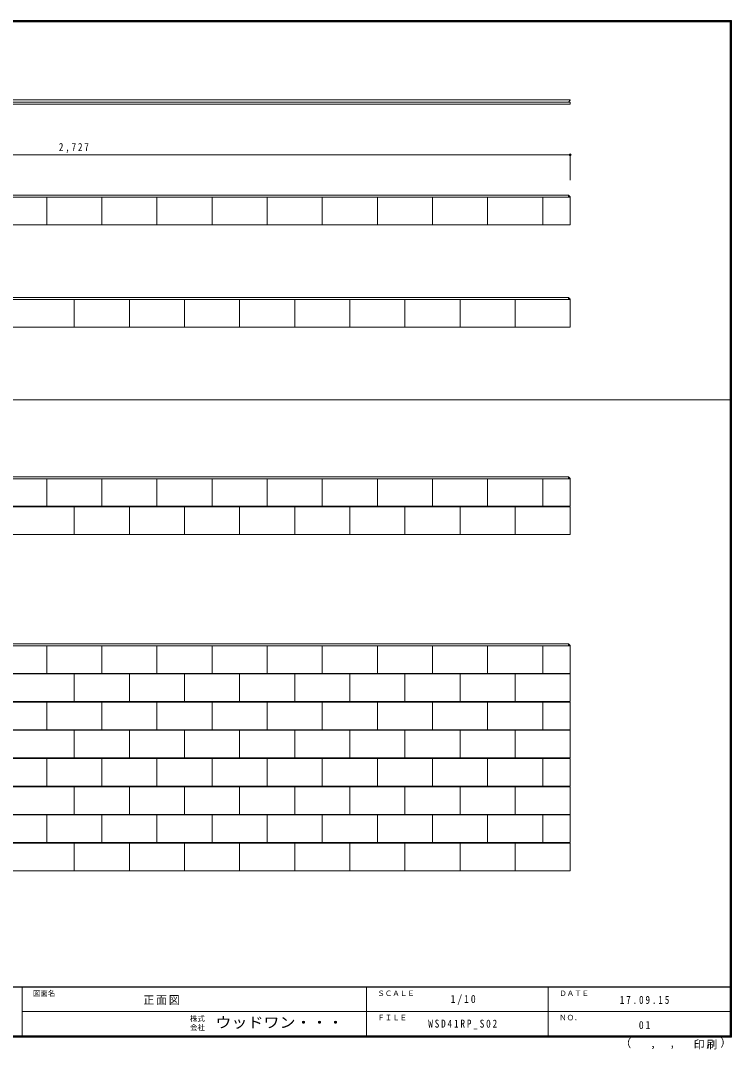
# Model space of a CAD drawing. Units: millimetres at full size, sheet at 1:10; details may follow other scales. Extents: x -1947 to 1953, y -1436 to 1392.
# Drawn here: x -1 to 1953, y -1436 to 1392 of the extents above; entities that cross this region are included whole.
import ezdxf
from ezdxf.enums import TextEntityAlignment as Align

# ---------------------------------------------------------------- set-up
doc = ezdxf.new("R2010")
doc.units = ezdxf.units.MM
doc.header["$LTSCALE"] = 10
doc.header["$PDMODE"] = 32
doc.header["$PDSIZE"] = 5
doc.layers.add('3-0', color=7, linetype='Continuous', lineweight=18)
doc.layers.add('F-1', color=6, linetype='Continuous', lineweight=18)
doc.layers.add('F-A', color=7, linetype='Continuous')
doc.styles.add('ＭＳ ゴシック', font='')
doc.styles.get('ＭＳ ゴシック').set_extended_font_data('MS Gothic')

msp = doc.modelspace()

# ---------------------------------------------------------------- linework, layer by layer
at = {"layer": '3-0'}
for p, q in [((-1217.14, 1173.8), (1510.36, 1173.8)), ((1510.36, 1162.3), (-1216.64, 1162.3)), ((-1222.14, 912.3), (1505.36, 912.3)), ((1510.36, 906.8), (-1216.64, 906.8)), ((71.11, 906.8), (71.11, 830.8)), ((222.61, 906.8), (222.61, 830.8)), ((374.11, 906.8), (374.11, 830.8)), ((525.61, 906.8), (525.61, 830.8)), ((677.11, 906.8), (677.11, 830.8)), ((828.61, 906.8), (828.61, 830.8)), ((980.11, 906.8), (980.11, 830.8)), ((1131.61, 906.8), (1131.61, 830.8)), ((1283.11, 906.8), (1283.11, 830.8)), ((1434.61, 906.8), (1434.61, 830.8)), ((1505.36, 912.3), (1505.36, 906.8)), ((1505.36, 912.3), (1510.36, 907.3)), ((1510.36, 907.3), (1510.36, 830.8)), ((1510.36, 830.8), (-1217.14, 830.8)), ((-1222.14, 630.8), (1505.36, 630.8)), ((1510.36, 625.3), (-1216.64, 625.3)), ((146.86, 625.3), (146.86, 549.3)), ((298.36, 625.3), (298.36, 549.3)), ((449.86, 625.3), (449.86, 549.3)), ((601.36, 625.3), (601.36, 549.3)), ((752.86, 625.3), (752.86, 549.3)), ((904.36, 625.3), (904.36, 549.3)), ((1055.86, 625.3), (1055.86, 549.3)), ((1207.36, 625.3), (1207.36, 549.3)), ((1358.86, 625.3), (1358.86, 549.3)), ((1505.36, 630.8), (1505.36, 625.3)), ((1505.36, 630.8), (1510.36, 625.8)), ((1510.36, 549.3), (1510.36, 625.8)), ((1510.36, 549.3), (-1217.14, 549.3)), ((-1222.14, 138.3), (1505.36, 138.3)), ((1510.36, 132.8), (-1216.64, 132.8)), ((71.11, 132.8), (71.11, 56.8)), ((222.61, 132.8), (222.61, 56.8)), ((374.11, 132.8), (374.11, 56.8)), ((525.61, 132.8), (525.61, 56.8)), ((677.11, 132.8), (677.11, 56.8)), ((828.61, 132.8), (828.61, 56.8)), ((980.11, 132.8), (980.11, 56.8)), ((1131.61, 132.8), (1131.61, 56.8)), ((1283.11, 132.8), (1283.11, 56.8)), ((1434.61, 132.8), (1434.61, 56.8)), ((1505.36, 138.3), (1505.36, 132.8)), ((1505.36, 138.3), (1510.36, 133.3)), ((1510.36, 133.3), (1510.36, 56.8)), ((1510.36, 56.8), (-1217.14, 56.8)), ((1510.36, 55.3), (-1216.64, 55.3)), ((146.86, 55.3), (146.86, -20.7)), ((298.36, 55.3), (298.36, -20.7)), ((449.86, 55.3), (449.86, -20.7)), ((601.36, 55.3), (601.36, -20.7)), ((752.86, 55.3), (752.86, -20.7)), ((904.36, 55.3), (904.36, -20.7)), ((1055.86, 55.3), (1055.86, -20.7)), ((1207.36, 55.3), (1207.36, -20.7)), ((1358.86, 55.3), (1358.86, -20.7)), ((1510.36, -20.7), (1510.36, 55.3)), ((1510.36, -20.7), (-1217.14, -20.7)), ((-1222.14, -320.7), (1505.36, -320.7)), ((1510.36, -326.2), (-1216.64, -326.2)), ((71.11, -326.2), (71.11, -402.2)), ((222.61, -326.2), (222.61, -402.2)), ((374.11, -326.2), (374.11, -402.2)), ((525.61, -326.2), (525.61, -402.2)), ((677.11, -326.2), (677.11, -402.2)), ((828.61, -326.2), (828.61, -402.2)), ((980.11, -326.2), (980.11, -402.2)), ((1131.61, -326.2), (1131.61, -402.2)), ((1283.11, -326.2), (1283.11, -402.2)), ((1434.61, -326.2), (1434.61, -402.2)), ((1505.36, -320.7), (1505.36, -326.2)), ((1505.36, -320.7), (1510.36, -325.7)), ((1510.36, -325.7), (1510.36, -402.2)), ((1510.36, -402.2), (-1217.14, -402.2)), ((1510.36, -403.7), (-1216.64, -403.7)), ((146.86, -403.7), (146.86, -479.7)), ((298.36, -403.7), (298.36, -479.7)), ((449.86, -403.7), (449.86, -479.7)), ((601.36, -403.7), (601.36, -479.7)), ((752.86, -403.7), (752.86, -479.7)), ((904.36, -403.7), (904.36, -479.7)), ((1055.86, -403.7), (1055.86, -479.7)), ((1207.36, -403.7), (1207.36, -479.7)), ((1358.86, -403.7), (1358.86, -479.7)), ((1510.36, -479.7), (1510.36, -403.7)), ((1510.36, -479.7), (-1217.14, -479.7)), ((1510.36, -481.2), (-1216.64, -481.2)), ((71.11, -481.2), (71.11, -557.2)), ((222.61, -481.2), (222.61, -557.2)), ((374.11, -481.2), (374.11, -557.2)), ((525.61, -481.2), (525.61, -557.2)), ((677.11, -481.2), (677.11, -557.2)), ((828.61, -481.2), (828.61, -557.2)), ((980.11, -481.2), (980.11, -557.2)), ((1131.61, -481.2), (1131.61, -557.2)), ((1283.11, -481.2), (1283.11, -557.2)), ((1434.61, -481.2), (1434.61, -557.2)), ((1510.36, -481.2), (1510.36, -557.2)), ((1510.36, -557.2), (-1217.14, -557.2)), ((1510.36, -558.7), (-1216.64, -558.7)), ((146.86, -558.7), (146.86, -634.7)), ((298.36, -558.7), (298.36, -634.7)), ((449.86, -558.7), (449.86, -634.7)), ((601.36, -558.7), (601.36, -634.7)), ((752.86, -558.7), (752.86, -634.7)), ((904.36, -558.7), (904.36, -634.7)), ((1055.86, -558.7), (1055.86, -634.7)), ((1207.36, -558.7), (1207.36, -634.7)), ((1358.86, -558.7), (1358.86, -634.7)), ((1510.36, -634.7), (1510.36, -558.7)), ((1510.36, -634.7), (-1217.14, -634.7)), ((1510.36, -636.2), (-1216.64, -636.2)), ((71.11, -636.2), (71.11, -712.2)), ((222.61, -636.2), (222.61, -712.2)), ((374.11, -636.2), (374.11, -712.2)), ((525.61, -636.2), (525.61, -712.2)), ((677.11, -636.2), (677.11, -712.2)), ((828.61, -636.2), (828.61, -712.2)), ((980.11, -636.2), (980.11, -712.2)), ((1131.61, -636.2), (1131.61, -712.2)), ((1283.11, -636.2), (1283.11, -712.2)), ((1434.61, -636.2), (1434.61, -712.2)), ((1510.36, -636.2), (1510.36, -712.2)), ((1510.36, -712.2), (-1217.14, -712.2)), ((1510.36, -713.7), (-1216.64, -713.7)), ((146.86, -713.7), (146.86, -789.7)), ((298.36, -713.7), (298.36, -789.7)), ((449.86, -713.7), (449.86, -789.7)), ((601.36, -713.7), (601.36, -789.7)), ((752.86, -713.7), (752.86, -789.7)), ((904.36, -713.7), (904.36, -789.7)), ((1055.86, -713.7), (1055.86, -789.7)), ((1207.36, -713.7), (1207.36, -789.7)), ((1358.86, -713.7), (1358.86, -789.7)), ((1510.36, -789.7), (1510.36, -713.7)), ((1510.36, -789.7), (-1217.14, -789.7)), ((1510.36, -791.2), (-1216.64, -791.2)), ((71.11, -791.2), (71.11, -867.2)), ((222.61, -791.2), (222.61, -867.2)), ((374.11, -791.2), (374.11, -867.2)), ((525.61, -791.2), (525.61, -867.2)), ((677.11, -791.2), (677.11, -867.2)), ((828.61, -791.2), (828.61, -867.2)), ((980.11, -791.2), (980.11, -867.2)), ((1131.61, -791.2), (1131.61, -867.2)), ((1283.11, -791.2), (1283.11, -867.2)), ((1434.61, -791.2), (1434.61, -867.2)), ((1510.36, -791.2), (1510.36, -867.2)), ((1510.36, -867.2), (-1217.14, -867.2)), ((1510.36, -868.7), (-1216.64, -868.7)), ((146.86, -868.7), (146.86, -944.7)), ((298.36, -868.7), (298.36, -944.7)), ((449.86, -868.7), (449.86, -944.7)), ((601.36, -868.7), (601.36, -944.7)), ((752.86, -868.7), (752.86, -944.7)), ((904.36, -868.7), (904.36, -944.7)), ((1055.86, -868.7), (1055.86, -944.7)), ((1207.36, -868.7), (1207.36, -944.7)), ((1358.86, -868.7), (1358.86, -944.7)), ((1510.36, -944.7), (1510.36, -868.7)), ((1510.36, -944.7), (-1217.14, -944.7))]:
    msp.add_line(p, q, dxfattribs=at)
at = {"layer": '3-0', "color": 3}
msp.add_line((-1216.64, 1022.56), (1510.36, 1022.56), dxfattribs=at)
at = {"layer": '3-0', "color": 4}
msp.add_line((1510.36, 1022.56), (1510.36, 953.52), dxfattribs=at)
at = {"layer": '3-0'}
for points in [[(-1222.14, 1167.8), (1510.36, 1167.8), (1510.36, 1162.3)], [(1510.36, 1173.8), (1510.36, 1172.8), (1505.36, 1167.8)]]:
    msp.add_lwpolyline(points, dxfattribs=at)
at = {"layer": '3-0', "color": 3}
msp.add_point((1510.36, 1022.56), dxfattribs=at)
at = {"layer": 'F-1'}
for p, q in [((-1946.69, 1391.67), (1953.31, 1391.67)), ((-1946.69, 1390), (1953.31, 1390)), ((-1946.69, 1388.33), (1953.31, 1388.33)), ((1949.97, 1391.67), (1949.97, -1401.67)), ((1951.64, 1391.67), (1951.64, -1401.67)), ((1953.31, 1391.67), (1953.31, -1401.67)), ((-1946.69, 349.3), (1953.31, 349.3)), ((1953.31, -1263.33), (-1946.69, -1263.33)), ((1953.31, -1265), (-1946.69, -1265)), ((3.31, -1265), (3.31, -1398.33)), ((949.97, -1265), (949.97, -1398.33)), ((1449.97, -1265), (1449.97, -1398.33)), ((3.31, -1331.67), (1949.97, -1331.67)), ((1953.31, -1398.33), (-1946.69, -1398.33)), ((1953.31, -1400), (-1946.69, -1400)), ((1953.31, -1401.67), (-1946.69, -1401.67))]:
    msp.add_line(p, q, dxfattribs=at)

# ---------------------------------------------------------------- texts
at = {"layer": '3-0', "insert": (104.36, 1027.56), "char_height": 21.99, "attachment_point": 7, "style": 'ＭＳ ゴシック'}
msp.add_mtext('\\T1.38;\\W0.85;2,727', dxfattribs=at)
at = {"layer": 'F-A', "style": 'ＭＳ ゴシック'}
for s, height, p in [('図面名', 14.66, (33.31, -1293.33)), ('ＳＣＡＬＥ', 14.66, (979.97, -1293.33)), ('ＤＡＴＥ', 14.66, (1479.97, -1293.33)), ('株式', 14.66, (464.97, -1363)), ('ＦＩＬＥ', 14.66, (979.97, -1360)), ('ＮＯ．', 14.66, (1479.97, -1360)), ('会社', 14.66, (464.97, -1387)), ('（', 21.99, (1647.98, -1436.1)), ('）', 21.99, (1922.77, -1434.71)), (',', 21.99, (1730.4, -1436.1)), (',', 21.99, (1783.37, -1435.18))]:
    msp.add_text(s, height=height, dxfattribs=at).set_placement(p, align=Align.BOTTOM_LEFT)
at = {"layer": 'F-A', "style": 'ＭＳ ゴシック', "width": 1.1}
msp.add_text('ウッドワン・・・', height=29.33, dxfattribs=at).set_placement((534.97, -1385), align=Align.BOTTOM_LEFT)
at = {"layer": 'F-A', "char_height": 21.99, "attachment_point": 7, "style": 'ＭＳ ゴシック'}
for s, insert in [('\\T1.17;正面図', (336.64, -1313.33)), ('\\T1.38;\\W0.9;1/10', (1181.22, -1313.33)), ('\\T1.39;\\W0.85;17.09.15', (1646.22, -1310.83)), ('\\T1.39;\\W0.85;WSD41RP_S02', (1119.97, -1380)), ('\\T1.36;\\W0.9;01', (1698.72, -1380)), ('\\T1.17;印刷', (1849.36, -1435.64))]:
    msp.add_mtext(s, dxfattribs=dict(at, insert=insert))

doc.saveas('drawing.dxf')
